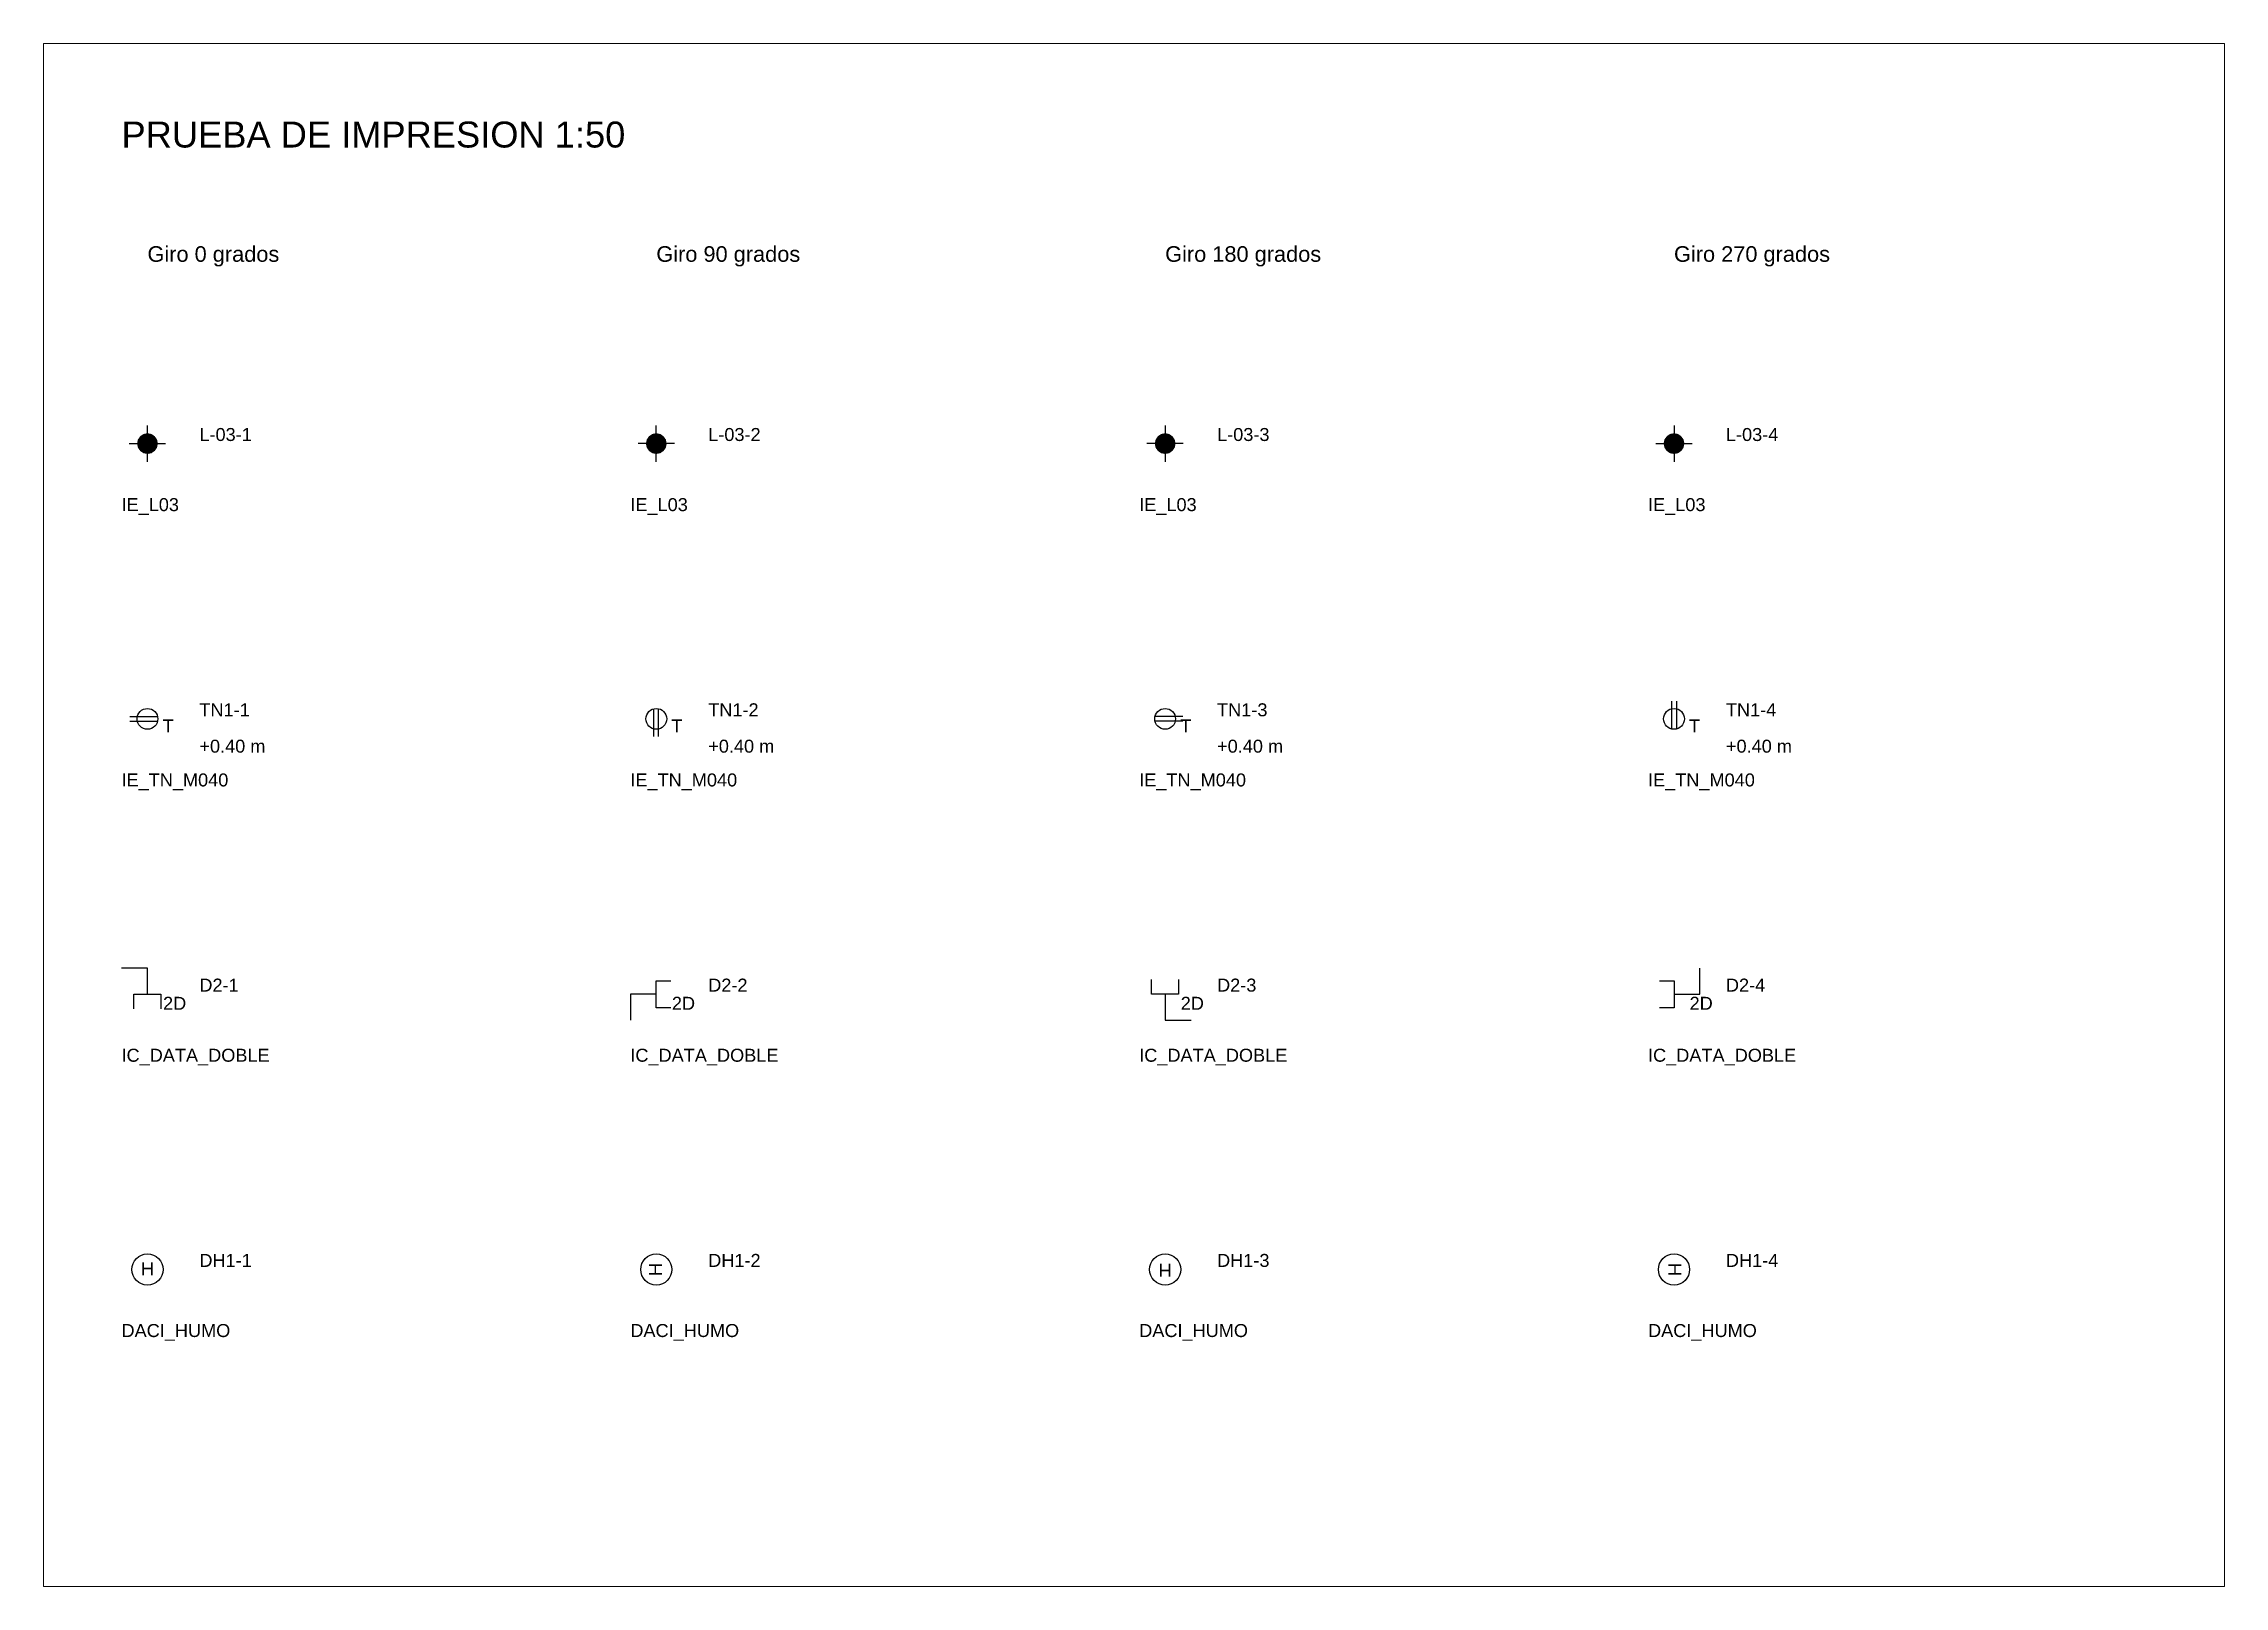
# Paper-space layout 'ESCALA_050' of a CAD drawing. Header units: metres, sheet in millimetres. Extents: x 0 to 420, y 0 to 297.
# The model-space entities are those that its viewports show. They can reach past a viewport. Long polylines and large blocks are cut down to what shows.
import ezdxf
from ezdxf.enums import TextEntityAlignment as Align

# ---------------------------------------------------------------- set-up
doc = ezdxf.new("R2010")
doc.units = ezdxf.units.M
for name, color, linetype, lineweight in [('DACI-HUMO', 14, 'Continuous', 25), ('IC-DATA', 144, 'Continuous', 25), ('IE-LUMINARIAS', 7, 'Continuous', 25), ('IE-TOMAS-NORMALES', 7, 'Continuous', 25)]:
    doc.layers.add(name, color=color, linetype=linetype, lineweight=lineweight)
doc.layers.add('VIEWPORTS', color=8, linetype='Continuous', lineweight=0, plot=False)
doc.styles.add('EI_TEXTO', font='arial.ttf')

# ---------------------------------------------------------------- blocks, each defined once
blk = doc.blocks.new('IE_L03')
blk.add_hatch(color=0).paths.add_polyline_path([(2, 0), (1.85, 0.77), (1.41, 1.41), (0.77, 1.85), (0, 2), (-0.77, 1.85), (-1.41, 1.41), (-1.85, 0.77), (-2, 0), (-1.85, -0.77), (-1.41, -1.41), (-0.77, -1.85), (0, -2), (0.77, -1.85), (1.41, -1.41), (1.85, -0.77)])
at = {"color": 0, "lineweight": -2}
for p, q in [((-3.5, 0), (-2, 0)), ((0, 2), (0, 3.5)), ((2, 0), (3.5, 0)), ((0, -3.5), (0, -2))]:
    blk.add_line(p, q, dxfattribs=at)
at = {"color": 0, "style": 'EI_TEXTO', "flags": 1}
for tag in ['TIPO', 'TABLERO', 'SISTEMA', 'OBSERVACIONES', 'CLASE_REFERENCIA', 'DESCRIPCION', 'MONTAJE', 'NORMA', 'POTENCIA', 'DIM_FISICA', 'PAGINA_DGE']:
    blk.add_attdef(tag, (0, 0), '', height=2.5, dxfattribs=at)
at = {"color": 0, "style": 'EI_TEXTO'}
for tag, p in [('CODIGO', (10, 0.5)), ('ALTURA', (10, -6.5)), ('CIRCUITO', (10, -3))]:
    blk.add_attdef(tag, p, '', height=2.5, dxfattribs=at)
blk = doc.blocks.new('IE_TN_M040')
at = {"color": 0, "lineweight": -2}
for p, q in [((-3.4, 0.45), (1.95, 0.45)), ((-3.4, -0.45), (1.95, -0.45))]:
    blk.add_line(p, q, dxfattribs=at)
blk.add_circle((0, 0), 2, dxfattribs=at)
at = {"color": 0, "style": 'EI_TEXTO', "flags": 1}
for tag in ['ALIMENTACION', 'TIPO', 'TABLERO', 'TENSION', 'SISTEMA', 'OBSERVACIONES', 'CONFIGURACION', 'CORRIENTE', 'CLASE_REFERENCIA', 'DESCRIPCION', 'MONTAJE', 'NORMA', 'PAGINA_DGE', 'NUM_TOMAS', 'IP']:
    blk.add_attdef(tag, (0, 0), '', height=2.5, dxfattribs=at)
at = {"color": 0, "style": 'EI_TEXTO'}
for tag, p in [('CODIGO', (10, 0.5)), ('DISTINTIVO', (2.9, -2.6)), ('ALTURA', (10, -6.5)), ('CIRCUITO', (10, -3)), ('NOTA_MONTAJE', (10, -10))]:
    blk.add_attdef(tag, p, '', height=2.5, dxfattribs=at)
blk = doc.blocks.new('IC_DATA_DOBLE')
at = {"color": 0, "lineweight": -2}
for points in [[(0, 0), (0, 5), (-5, 5)], [(-2.6, -2.8), (-2.6, 0), (2.6, 0), (2.6, -2.8)]]:
    blk.add_lwpolyline(points, dxfattribs=at)
at = {"color": 0, "style": 'EI_TEXTO', "flags": 1}
for tag in ['TIPO', 'TABLERO', 'SISTEMA', 'OBSERVACIONES', 'CABLE', 'CATEGORIA', 'CLASE_REFERENCIA', 'DESCRIPCION', 'MONTAJE', 'NORMA', 'PUNTO', 'PUERTOS', 'PAGINA_DGE']:
    blk.add_attdef(tag, (0, 0), '', height=2.5, dxfattribs=at)
at = {"color": 0, "style": 'EI_TEXTO'}
for tag, p in [('CODIGO', (10, 0.5)), ('DISTINTIVO', (3, -3)), ('ALTURA', (10, -6.5)), ('CIRCUITO', (10, -3))]:
    blk.add_attdef(tag, p, '', height=2.5, dxfattribs=at)
blk = doc.blocks.new('DACI_HUMO')
at = {"color": 0, "lineweight": -2}
blk.add_circle((0, 0), 3, dxfattribs=at)
at = {"color": 0, "lineweight": -2, "style": 'EI_TEXTO'}
blk.add_text('H', height=2.5, dxfattribs=at).set_placement((0, -1.1), align=Align.CENTER)
at = {"color": 0, "style": 'EI_TEXTO', "flags": 1}
for tag in ['TIPO', 'TABLERO', 'ZONA', 'SISTEMA', 'OBSERVACIONES', 'DESCRIPCION', 'MONTAJE', 'NORMA', 'LAZO', 'DIRECCION', 'MODELO', 'DIMENSIONES']:
    blk.add_attdef(tag, (0, 0), '', height=2.5, dxfattribs=at)
at = {"color": 0, "style": 'EI_TEXTO'}
for tag, p in [('CODIGO', (10, 0.5)), ('ALTURA', (10, -6.5)), ('CIRCUITO', (10, -3))]:
    blk.add_attdef(tag, p, '', height=2.5, dxfattribs=at)

msp = doc.modelspace()

# ---------------------------------------------------------------- block references
at = {"layer": 'DACI-HUMO', "xscale": 0.05, "yscale": 0.05, "zscale": 0.05}
msp.add_blockref('DACI_HUMO', (1, 3.05), dxfattribs=at).add_auto_attribs({'CODIGO': 'DH1-1'})
at = {"layer": 'DACI-HUMO'}
ref = msp.add_blockref('DACI_HUMO', (5.9, 3.05), dxfattribs=dict(at, xscale=0.05, yscale=0.05, zscale=0.05, rotation=90))
ref.add_attrib('CODIGO', 'DH1-2', (6.4, 3.075), dxfattribs={"layer": '0', "color": 0, "height": 0.125, "style": 'EI_TEXTO'})
ref = msp.add_blockref('DACI_HUMO', (10.8, 3.05), dxfattribs=dict(at, xscale=0.05, yscale=0.05, zscale=0.05, rotation=180))
ref.add_attrib('CODIGO', 'DH1-3', (11.3, 3.075), dxfattribs={"layer": '0', "color": 0, "height": 0.125, "style": 'EI_TEXTO'})
ref = msp.add_blockref('DACI_HUMO', (15.7, 3.05), dxfattribs=dict(at, xscale=0.05, yscale=0.05, zscale=0.05, rotation=270))
ref.add_attrib('CODIGO', 'DH1-4', (16.2, 3.075), dxfattribs={"layer": '0', "color": 0, "height": 0.125, "style": 'EI_TEXTO'})
at = {"layer": 'IC-DATA', "xscale": 0.05, "yscale": 0.05, "zscale": 0.05}
msp.add_blockref('IC_DATA_DOBLE', (1, 5.7), dxfattribs=at).add_auto_attribs({'CODIGO': 'D2-1', 'DISTINTIVO': '2D'})
at = {"layer": 'IC-DATA'}
ref = msp.add_blockref('IC_DATA_DOBLE', (15.7, 5.7), dxfattribs=dict(at, xscale=0.05, yscale=0.05, zscale=0.05, rotation=270))
ref.add_attrib('CODIGO', 'D2-4', (16.2, 5.725), dxfattribs={"layer": '0', "color": 0, "height": 0.125, "style": 'EI_TEXTO'})
ref.add_attrib('DISTINTIVO', '2D', (15.85, 5.55), dxfattribs={"layer": '0', "color": 0, "height": 0.125, "style": 'EI_TEXTO'})
ref = msp.add_blockref('IC_DATA_DOBLE', (5.9, 5.7), dxfattribs=dict(at, xscale=0.05, yscale=0.05, zscale=0.05, rotation=90))
ref.add_attrib('CODIGO', 'D2-2', (6.4, 5.725), dxfattribs={"layer": '0', "color": 0, "height": 0.125, "style": 'EI_TEXTO'})
ref.add_attrib('DISTINTIVO', '2D', (6.05, 5.55), dxfattribs={"layer": '0', "color": 0, "height": 0.125, "style": 'EI_TEXTO'})
ref = msp.add_blockref('IC_DATA_DOBLE', (10.8, 5.7), dxfattribs=dict(at, xscale=0.05, yscale=0.05, zscale=0.05, rotation=180))
ref.add_attrib('CODIGO', 'D2-3', (11.3, 5.725), dxfattribs={"layer": '0', "color": 0, "height": 0.125, "style": 'EI_TEXTO'})
ref.add_attrib('DISTINTIVO', '2D', (10.95, 5.55), dxfattribs={"layer": '0', "color": 0, "height": 0.125, "style": 'EI_TEXTO'})
at = {"layer": 'IE-LUMINARIAS', "xscale": 0.05, "yscale": 0.05, "zscale": 0.05}
msp.add_blockref('IE_L03', (1, 11), dxfattribs=at).add_auto_attribs({'CODIGO': 'L-03-1'})
at = {"layer": 'IE-LUMINARIAS'}
ref = msp.add_blockref('IE_L03', (5.9, 11), dxfattribs=dict(at, xscale=0.05, yscale=0.05, zscale=0.05, rotation=90))
ref.add_attrib('CODIGO', 'L-03-2', (6.4, 11.025), dxfattribs={"layer": '0', "color": 0, "height": 0.125, "style": 'EI_TEXTO'})
ref = msp.add_blockref('IE_L03', (10.8, 11), dxfattribs=dict(at, xscale=0.05, yscale=0.05, zscale=0.05, rotation=180))
ref.add_attrib('CODIGO', 'L-03-3', (11.3, 11.025), dxfattribs={"layer": '0', "color": 0, "height": 0.125, "style": 'EI_TEXTO'})
ref = msp.add_blockref('IE_L03', (15.7, 11), dxfattribs=dict(at, xscale=0.05, yscale=0.05, zscale=0.05, rotation=270))
ref.add_attrib('CODIGO', 'L-03-4', (16.2, 11.025), dxfattribs={"layer": '0', "color": 0, "height": 0.125, "style": 'EI_TEXTO'})
at = {"layer": 'IE-TOMAS-NORMALES', "xscale": 0.05, "yscale": 0.05, "zscale": 0.05}
msp.add_blockref('IE_TN_M040', (1, 8.35), dxfattribs=at).add_auto_attribs({'CODIGO': 'TN1-1', 'ALTURA': '+0.40 m', 'DISTINTIVO': 'T'})
at = {"layer": 'IE-TOMAS-NORMALES'}
ref = msp.add_blockref('IE_TN_M040', (5.9, 8.35), dxfattribs=dict(at, xscale=0.05, yscale=0.05, zscale=0.05, rotation=90))
ref.add_attrib('CODIGO', 'TN1-2', (6.4, 8.375), dxfattribs={"layer": '0', "color": 0, "height": 0.125, "style": 'EI_TEXTO'})
ref.add_attrib('ALTURA', '+0.40 m', (6.4, 8.025), dxfattribs={"layer": '0', "color": 0, "height": 0.125, "style": 'EI_TEXTO'})
ref.add_attrib('DISTINTIVO', 'T', (6.045, 8.22), dxfattribs={"layer": '0', "color": 0, "height": 0.125, "style": 'EI_TEXTO'})
ref = msp.add_blockref('IE_TN_M040', (10.8, 8.35), dxfattribs=dict(at, xscale=0.05, yscale=0.05, zscale=0.05, rotation=180))
ref.add_attrib('CODIGO', 'TN1-3', (11.3, 8.375), dxfattribs={"layer": '0', "color": 0, "height": 0.125, "style": 'EI_TEXTO'})
ref.add_attrib('ALTURA', '+0.40 m', (11.3, 8.025), dxfattribs={"layer": '0', "color": 0, "height": 0.125, "style": 'EI_TEXTO'})
ref.add_attrib('DISTINTIVO', 'T', (10.945, 8.22), dxfattribs={"layer": '0', "color": 0, "height": 0.125, "style": 'EI_TEXTO'})
ref = msp.add_blockref('IE_TN_M040', (15.7, 8.35), dxfattribs=dict(at, xscale=0.05, yscale=0.05, zscale=0.05, rotation=270))
ref.add_attrib('CODIGO', 'TN1-4', (16.2, 8.375), dxfattribs={"layer": '0', "color": 0, "height": 0.125, "style": 'EI_TEXTO'})
ref.add_attrib('ALTURA', '+0.40 m', (16.2, 8.025), dxfattribs={"layer": '0', "color": 0, "height": 0.125, "style": 'EI_TEXTO'})
ref.add_attrib('DISTINTIVO', 'T', (15.845, 8.22), dxfattribs={"layer": '0', "color": 0, "height": 0.125, "style": 'EI_TEXTO'})

# ---------------------------------------------------------------- texts
at = {"style": 'EI_TEXTO'}
for s, height, p in [('PRUEBA DE IMPRESION 1:50', 0.25, (0.75, 13.85)), ('Giro 0 grados', 0.15, (1, 12.75)), ('Giro 90 grados', 0.15, (5.9, 12.75)), ('Giro 180 grados', 0.15, (10.8, 12.75)), ('Giro 270 grados', 0.15, (15.7, 12.75)), ('IE_L03', 0.125, (0.75, 10.35)), ('IE_L03', 0.125, (5.65, 10.35)), ('IE_L03', 0.125, (10.55, 10.35)), ('IE_L03', 0.125, (15.45, 10.35)), ('IE_TN_M040', 0.125, (0.75, 7.7)), ('IE_TN_M040', 0.125, (5.65, 7.7)), ('IE_TN_M040', 0.125, (10.55, 7.7)), ('IE_TN_M040', 0.125, (15.45, 7.7)), ('IC_DATA_DOBLE', 0.125, (0.75, 5.05)), ('IC_DATA_DOBLE', 0.125, (5.65, 5.05)), ('IC_DATA_DOBLE', 0.125, (10.55, 5.05)), ('IC_DATA_DOBLE', 0.125, (15.45, 5.05)), ('DACI_HUMO', 0.125, (0.75, 2.4)), ('DACI_HUMO', 0.125, (5.65, 2.4)), ('DACI_HUMO', 0.125, (10.55, 2.4)), ('DACI_HUMO', 0.125, (15.45, 2.4))]:
    msp.add_text(s, height=height, dxfattribs=at).set_placement(p)

psp = doc.layouts.new('ESCALA_050')

# ---------------------------------------------------------------- viewports
at = {"layer": 'VIEWPORTS'}
psp.add_viewport(center=(210, 148.5), size=(420, 297), view_center_point=(10.5, 7.425), view_height=14.85, dxfattribs=at)

doc.saveas('drawing.dxf')
